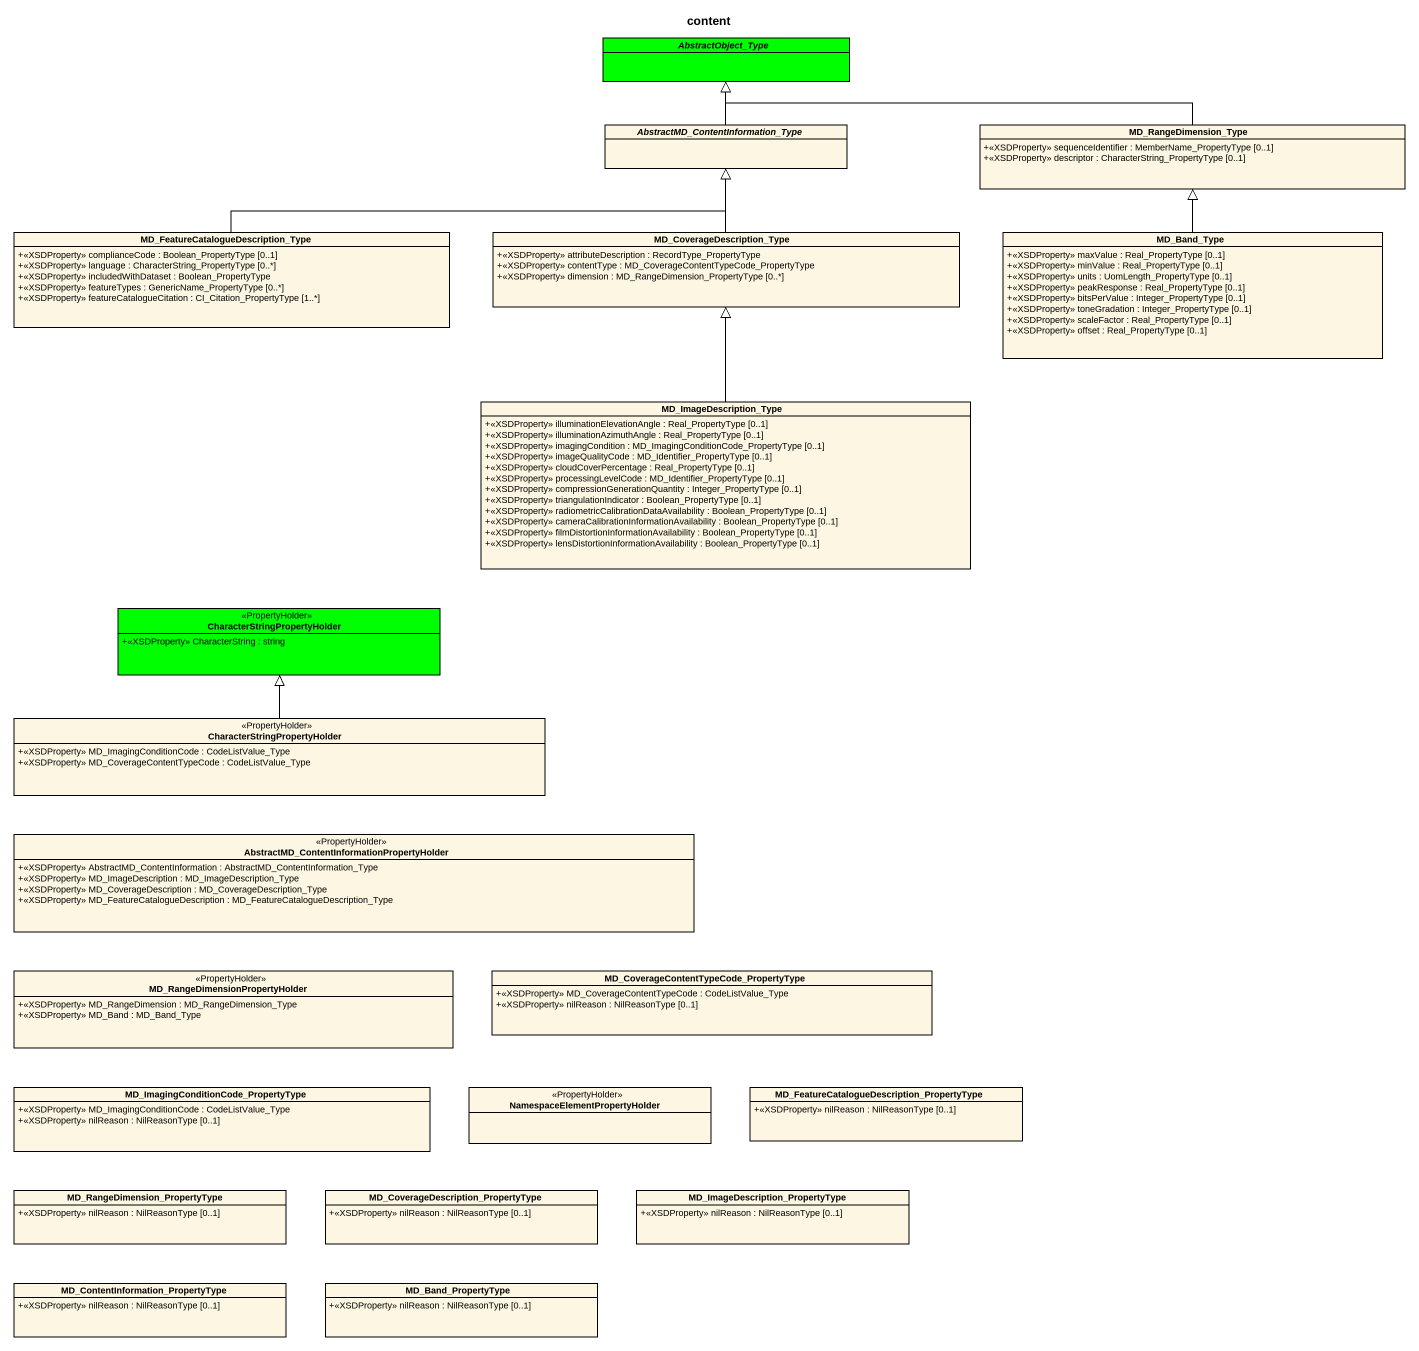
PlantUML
@startuml
title content
hide circle
hide empty members
skinparam classAttributeIconSize 0
abstract class AbstractObject_Type #00FF00
abstract class "AbstractMD_ContentInformation_Type" as AbstractMD
class MD_RangeDimension_Type {
  +<<XSDProperty>> sequenceIdentifier : MemberName_PropertyType [0..1]
  +<<XSDProperty>> descriptor : CharacterString_PropertyType [0..1]
}
class "MD_FeatureCatalogueDescription_Type" as MD_FeatureCatalogueDescripti {
  +<<XSDProperty>> complianceCode : Boolean_PropertyType [0..1]
  +<<XSDProperty>> language : CharacterString_PropertyType [0..*]
  +<<XSDProperty>> includedWithDataset : Boolean_PropertyType
  +<<XSDProperty>> featureTypes : GenericName_PropertyType [0..*]
  +<<XSDProperty>> featureCatalogueCitation : CI_Citation_PropertyType [1..*]
}
class MD_CoverageDescription_Type {
  +<<XSDProperty>> attributeDescription : RecordType_PropertyType
  +<<XSDProperty>> contentType : MD_CoverageContentTypeCode_PropertyType
  +<<XSDProperty>> dimension : MD_RangeDimension_PropertyType [0..*]
}
class MD_Band_Type {
  +<<XSDProperty>> maxValue : Real_PropertyType [0..1]
  +<<XSDProperty>> minValue : Real_PropertyType [0..1]
  +<<XSDProperty>> units : UomLength_PropertyType [0..1]
  +<<XSDProperty>> peakResponse : Real_PropertyType [0..1]
  +<<XSDProperty>> bitsPerValue : Integer_PropertyType [0..1]
  +<<XSDProperty>> toneGradation : Integer_PropertyType [0..1]
  +<<XSDProperty>> scaleFactor : Real_PropertyType [0..1]
  +<<XSDProperty>> offset : Real_PropertyType [0..1]
}
class MD_ImageDescription_Type {
  +<<XSDProperty>> illuminationElevationAngle : Real_PropertyType [0..1]
  +<<XSDProperty>> illuminationAzimuthAngle : Real_PropertyType [0..1]
  +<<XSDProperty>> imagingCondition : MD_ImagingConditionCode_PropertyType [0..1]
  +<<XSDProperty>> imageQualityCode : MD_Identifier_PropertyType [0..1]
  +<<XSDProperty>> cloudCoverPercentage : Real_PropertyType [0..1]
  +<<XSDProperty>> processingLevelCode : MD_Identifier_PropertyType [0..1]
  +<<XSDProperty>> compressionGenerationQuantity : Integer_PropertyType [0..1]
  +<<XSDProperty>> triangulationIndicator : Boolean_PropertyType [0..1]
  +<<XSDProperty>> radiometricCalibrationDataAvailability : Boolean_PropertyType [0..1]
  +<<XSDProperty>> cameraCalibrationInformationAvailability : Boolean_PropertyType [0..1]
  +<<XSDProperty>> filmDistortionInformationAvailability : Boolean_PropertyType [0..1]
  +<<XSDProperty>> lensDistortionInformationAvailability : Boolean_PropertyType [0..1]
}
class "CharacterStringPropertyHolder" as CharacterStringPropertyHolde <<PropertyHolder>> #00FF00 {
  +<<XSDProperty>> CharacterString : string
}
class "CharacterStringPropertyHolder" as CharacterStringPropertyHolde_2 <<PropertyHolder>> {
  +<<XSDProperty>> MD_ImagingConditionCode : CodeListValue_Type
  +<<XSDProperty>> MD_CoverageContentTypeCode : CodeListValue_Type
}
class "AbstractMD_ContentInformationPropertyHolder" as AbstractMD_2 <<PropertyHolder>> {
  +<<XSDProperty>> AbstractMD_ContentInformation : AbstractMD_ContentInformation_Type
  +<<XSDProperty>> MD_ImageDescription : MD_ImageDescription_Type
  +<<XSDProperty>> MD_CoverageDescription : MD_CoverageDescription_Type
  +<<XSDProperty>> MD_FeatureCatalogueDescription : MD_FeatureCatalogueDescription_Type
}
class "MD_RangeDimensionPropertyHolder" as MD_RangeDimensionPropertyHol <<PropertyHolder>> {
  +<<XSDProperty>> MD_RangeDimension : MD_RangeDimension_Type
  +<<XSDProperty>> MD_Band : MD_Band_Type
}
class "MD_CoverageContentTypeCode_PropertyType" as MD_CoverageContentTypeCode {
  +<<XSDProperty>> MD_CoverageContentTypeCode : CodeListValue_Type
  +<<XSDProperty>> nilReason : NilReasonType [0..1]
}
class "MD_ImagingConditionCode_PropertyType" as MD_ImagingConditionCode {
  +<<XSDProperty>> MD_ImagingConditionCode : CodeListValue_Type
  +<<XSDProperty>> nilReason : NilReasonType [0..1]
}
class "NamespaceElementPropertyHolder" as NamespaceElementPropertyHold <<PropertyHolder>>
class "MD_FeatureCatalogueDescription_PropertyType" as MD_FeatureCatalogueDescripti_2 {
  +<<XSDProperty>> nilReason : NilReasonType [0..1]
}
class "MD_RangeDimension_PropertyType" as MD_RangeDimension {
  +<<XSDProperty>> nilReason : NilReasonType [0..1]
}
class "MD_CoverageDescription_PropertyType" as MD_CoverageDescription {
  +<<XSDProperty>> nilReason : NilReasonType [0..1]
}
class "MD_ImageDescription_PropertyType" as MD_ImageDescription {
  +<<XSDProperty>> nilReason : NilReasonType [0..1]
}
class "MD_ContentInformation_PropertyType" as MD_ContentInformation {
  +<<XSDProperty>> nilReason : NilReasonType [0..1]
}
class MD_Band_PropertyType {
  +<<XSDProperty>> nilReason : NilReasonType [0..1]
}
AbstractMD -up-|> AbstractObject_Type
MD_RangeDimension_Type -left-|> AbstractObject_Type
MD_FeatureCatalogueDescripti -right-|> AbstractMD
MD_CoverageDescription_Type -up-|> AbstractMD
MD_Band_Type -up-|> MD_RangeDimension_Type
MD_ImageDescription_Type -up-|> MD_CoverageDescription_Type
CharacterStringPropertyHolde_2 -up-|> CharacterStringPropertyHolde
@enduml
